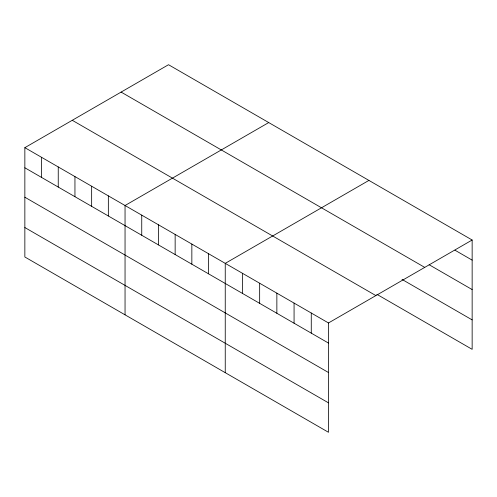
<?xml version="1.0" encoding="UTF-8"?>
<svg xmlns="http://www.w3.org/2000/svg" width="497" height="497" viewBox="0 0 497 497"><rect width="100%" height="100%" fill="white"/><g stroke="black" fill="none" stroke-linecap="round" stroke-linejoin="round"><path stroke-width="0.75" d="M24.85 147.665L328.48 322.963L328.48 432.284L24.85 256.986L24.85 147.665L168.52 64.716L472.15 240.014L472.15 349.335L376.856 294.317M268.722 122.566L125.045 205.51L125.045 314.837M368.917 180.411L225.247 263.36L225.247 372.682M328.48 322.963L472.15 240.014M454.941 250.19L472.15 260.124M429.135 264.733L472.15 289.565M121.113 92.088L424.736 267.386M402.005 279.401L472.15 319.894M72.264 120.293L375.887 295.591M24.85 167.775L328.48 343.073M24.85 197.216L328.48 372.514M24.85 227.545L328.48 402.843M311.271 313.029L311.271 333.139M294.069 303.095L294.069 323.205M276.86 293.162L276.86 313.272M259.658 283.228L259.658 303.338M242.449 273.294L242.449 293.404M208.547 253.718L208.547 273.835M191.848 244.077L191.848 264.193M175.149 234.435L175.149 254.551M158.444 224.793L158.444 244.909M141.744 215.151L141.744 235.267M108.346 195.874L108.346 215.984M91.647 186.232L91.647 206.342M74.948 176.59L74.948 196.7M58.248 166.949L58.248 187.058M41.549 157.307L41.549 177.417"/></g></svg>
